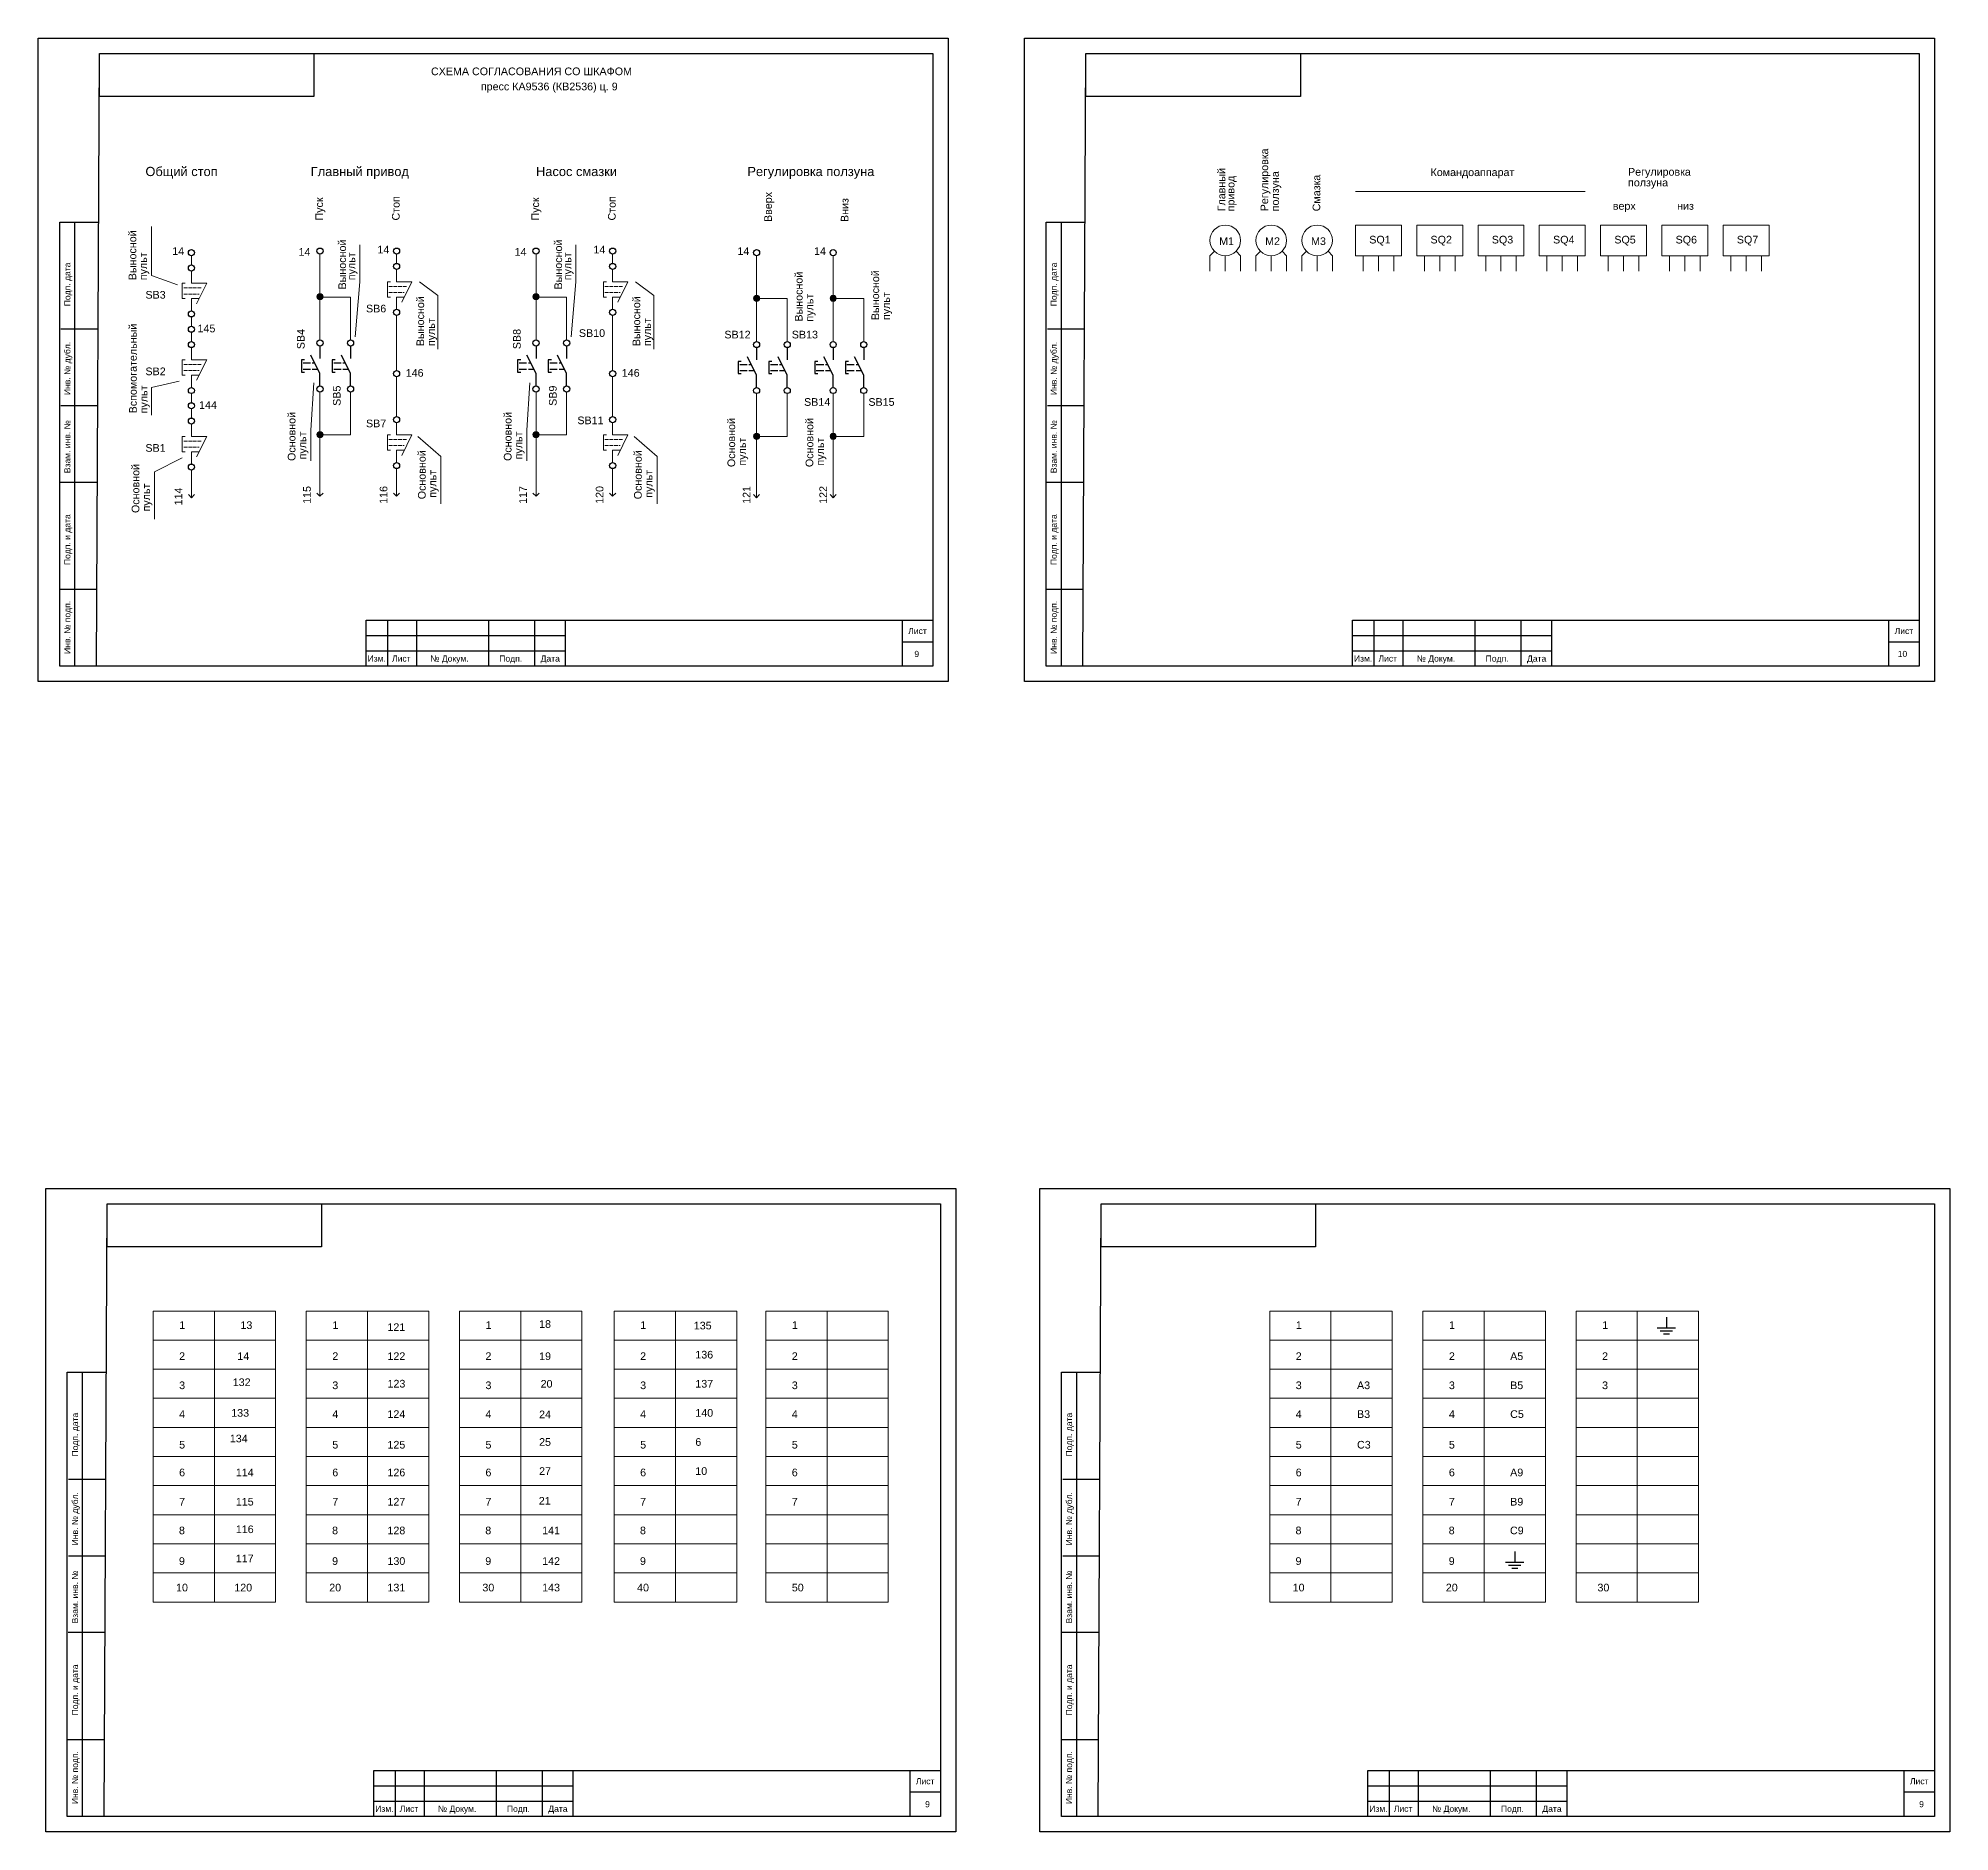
# Model space of a CAD drawing. Header units: millimetres. Extents: x 1674 to 4134, y 2914 to 4124.
# Drawn here: x 2650 to 3274, y 2914 to 3500 of the extents above; entities that cross this region are included whole.
import ezdxf

# ---------------------------------------------------------------- set-up
doc = ezdxf.new("R2010")
doc.units = ezdxf.units.MM
doc.linetypes.add('ACAD_ISO02W100', pattern=[15, 12, -3])
doc.layers.add('Аппаратура', color=7, linetype='Continuous', lineweight=20)
doc.layers.add('Рамки', color=7, linetype='Continuous', lineweight=25)
doc.styles.get("Standard").update_dxf_attribs({"font": 'arial.ttf'})

msp = doc.modelspace()

# ---------------------------------------------------------------- hatches: boundary and pattern name
at = {"layer": 'Аппаратура'}
h = msp.add_hatch(dxfattribs=at)
h.set_pattern_fill('ANGLE')
h.set_pattern_definition([(0, (-5, 5), (0, 6.985), [5.08, -1.905]), (90, (-5, 5), (-6.985, 4e-16), [5.08, -1.905])])
h.paths.add_polyline_path([(2726, 3445, 1), (2724, 3445, 1)])
h = msp.add_hatch(color=256, dxfattribs=at)
h.dxf.hatch_style = 1
h.paths.add_polyline_path([(2742.97, 3415.59, 1), (2740.97, 3415.59, 1)])
h = msp.add_hatch(color=256, dxfattribs=at)
h.dxf.hatch_style = 1
h.paths.add_polyline_path([(2813.5, 3415.59, 1), (2811.5, 3415.59, 1)])
h = msp.add_hatch(color=256, dxfattribs=at)
h.dxf.hatch_style = 1
h.paths.add_polyline_path([(2885.5, 3415.09, 1), (2883.5, 3415.09, 1)])
h = msp.add_hatch(color=256, dxfattribs=at)
h.dxf.hatch_style = 1
h.paths.add_polyline_path([(2910.5, 3415.09, 1), (2908.5, 3415.09, 1)])
h = msp.add_hatch(color=256, dxfattribs=at)
h.dxf.hatch_style = 1
h.paths.add_polyline_path([(2742.97, 3370.59, 1), (2740.97, 3370.59, 1)])
h = msp.add_hatch(color=256, dxfattribs=at)
h.dxf.hatch_style = 1
h.paths.add_polyline_path([(2813.5, 3370.59, 1), (2811.5, 3370.59, 1)])
h = msp.add_hatch(color=256, dxfattribs=at)
h.dxf.hatch_style = 1
h.paths.add_polyline_path([(2885.5, 3370.09, 1), (2883.5, 3370.09, 1)])
h = msp.add_hatch(color=256, dxfattribs=at)
h.dxf.hatch_style = 1
h.paths.add_polyline_path([(2910.5, 3370.09, 1), (2908.5, 3370.09, 1)])

# ---------------------------------------------------------------- linework, layer by layer
for p, q in [((2736.97, 3395), (2735.97, 3395)), ((2735.97, 3395), (2735.97, 3391)), ((2741.97, 3390.5), (2738.97, 3396.5)), ((2741.97, 3399.5), (2741.97, 3395.5)), ((2746.97, 3395), (2745.97, 3395)), ((2745.97, 3395), (2745.97, 3391)), ((2751.97, 3390.5), (2748.97, 3396.5)), ((2751.97, 3399.5), (2751.97, 3395.5)), ((2807.5, 3395), (2806.5, 3395)), ((2806.5, 3395), (2806.5, 3391)), ((2812.5, 3390.5), (2809.5, 3396.5)), ((2812.5, 3399.5), (2812.5, 3395.5)), ((2817.5, 3395), (2816.5, 3395)), ((2816.5, 3395), (2816.5, 3391)), ((2822.5, 3390.5), (2819.5, 3396.5)), ((2822.5, 3399.5), (2822.5, 3395.5)), ((2884.5, 3390), (2881.5, 3396)), ((2884.5, 3399), (2884.5, 3395)), ((2894.5, 3390), (2891.5, 3396)), ((2894.5, 3399), (2894.5, 3395)), ((2909.5, 3390), (2906.5, 3396)), ((2909.5, 3399), (2909.5, 3395)), ((2919.5, 3390), (2916.5, 3396)), ((2919.5, 3399), (2919.5, 3395)), ((2735.97, 3391), (2736.97, 3391)), ((2741.97, 3386.5), (2741.97, 3390.5)), ((2745.97, 3391), (2746.97, 3391)), ((2751.97, 3386.5), (2751.97, 3390.5)), ((2806.5, 3391), (2807.5, 3391)), ((2812.5, 3386.5), (2812.5, 3390.5)), ((2816.5, 3391), (2817.5, 3391)), ((2822.5, 3386.5), (2822.5, 3390.5)), ((2879.5, 3394.5), (2878.5, 3394.5)), ((2878.5, 3394.5), (2878.5, 3390.5)), ((2878.5, 3390.5), (2879.5, 3390.5)), ((2884.5, 3386), (2884.5, 3390)), ((2889.5, 3394.5), (2888.5, 3394.5)), ((2888.5, 3394.5), (2888.5, 3390.5)), ((2888.5, 3390.5), (2889.5, 3390.5)), ((2894.5, 3386), (2894.5, 3390)), ((2904.5, 3394.5), (2903.5, 3394.5)), ((2903.5, 3394.5), (2903.5, 3390.5)), ((2903.5, 3390.5), (2904.5, 3390.5)), ((2909.5, 3386), (2909.5, 3390)), ((2914.5, 3394.5), (2913.5, 3394.5)), ((2913.5, 3394.5), (2913.5, 3390.5)), ((2913.5, 3390.5), (2914.5, 3390.5)), ((2919.5, 3386), (2919.5, 3390))]:
    msp.add_line(p, q)
at = {"linetype": 'ACAD_ISO02W100', "ltscale": 0.2}
for p, q in [((2736.47, 3394), (2740.22, 3394)), ((2736.47, 3392), (2741.22, 3392)), ((2746.47, 3394), (2750.22, 3394)), ((2746.47, 3392), (2751.22, 3392)), ((2807, 3394), (2810.75, 3394)), ((2807, 3392), (2811.75, 3392)), ((2817, 3394), (2820.75, 3394)), ((2817, 3392), (2821.75, 3392)), ((2879, 3393.5), (2882.75, 3393.5)), ((2879, 3391.5), (2883.75, 3391.5)), ((2889, 3393.5), (2892.75, 3393.5)), ((2889, 3391.5), (2893.75, 3391.5)), ((2904, 3393.5), (2907.75, 3393.5)), ((2904, 3391.5), (2908.75, 3391.5)), ((2914, 3393.5), (2917.75, 3393.5)), ((2914, 3391.5), (2918.75, 3391.5))]:
    msp.add_line(p, q, dxfattribs=at)
at = {"lineweight": 25}
for p, q in [((3178.5, 3079), (3184.5, 3079)), ((3179.5, 3078), (3183.5, 3078)), ((3180.5, 3077), (3182.5, 3077)), ((3181.5, 3082.5), (3181.5, 3079)), ((3129, 3002.5), (3135, 3002.5)), ((3130, 3001.5), (3134, 3001.5)), ((3132, 3006), (3132, 3002.5)), ((3131, 3000.5), (3133, 3000.5))]:
    msp.add_line(p, q, dxfattribs=at)
for centre in [(2700, 3430), (2700, 3425), (2741.97, 3430.5), (2766.97, 3430.5), (2766.97, 3425.5), (2812.5, 3430.5), (2837.5, 3430.5), (2837.5, 3425.5), (2884.5, 3430), (2909.5, 3430), (2700, 3410), (2766.97, 3410.5), (2837.5, 3410.5), (2700, 3405), (2700, 3400), (2741.97, 3400.5), (2751.97, 3400.5), (2812.5, 3400.5), (2822.5, 3400.5), (2884.5, 3400), (2894.5, 3400), (2909.5, 3400), (2919.5, 3400), (2766.97, 3390.5), (2837.5, 3390.5), (2700, 3385), (2741.97, 3385.5), (2751.97, 3385.5), (2812.5, 3385.5), (2822.5, 3385.5), (2884.5, 3385), (2894.5, 3385), (2909.5, 3385), (2919.5, 3385), (2700, 3380), (2700, 3375), (2766.97, 3375.5), (2837.5, 3375.5), (2700, 3360), (2766.97, 3360.5), (2837.5, 3360.5)]:
    msp.add_circle(centre, 1)
at = {"layer": 'Аппаратура'}
for p, q in [((3080, 3450), (3155, 3450)), ((2687, 3438.5), (2687, 3422.5)), ((2754.97, 3432.5), (2754.97, 3420.5)), ((2825.5, 3432.5), (2825.5, 3420.5)), ((2700, 3429), (2700, 3426)), ((2741.97, 3401.5), (2741.97, 3429.5)), ((2766.97, 3429.5), (2766.97, 3426.5)), ((2812.5, 3401.5), (2812.5, 3429.5)), ((2837.5, 3429.5), (2837.5, 3426.5)), ((2884.5, 3429), (2884.5, 3401)), ((2909.5, 3429), (2909.5, 3401)), ((3032.5, 3429), (3033.96, 3430.46)), ((3032.5, 3429), (3032.5, 3424)), ((3037.5, 3429), (3037.5, 3424)), ((3041.04, 3430.46), (3042.5, 3429)), ((3042.5, 3429), (3042.5, 3424)), ((3047.5, 3429), (3048.96, 3430.46)), ((3047.5, 3429), (3047.5, 3424)), ((3052.5, 3429), (3052.5, 3424)), ((3056.04, 3430.46), (3057.5, 3429)), ((3057.5, 3429), (3057.5, 3424)), ((3062.5, 3429), (3063.96, 3430.46)), ((3062.5, 3429), (3062.5, 3424)), ((3067.5, 3429), (3067.5, 3424)), ((3071.04, 3430.46), (3072.5, 3429)), ((3072.5, 3429), (3072.5, 3424)), ((3082.5, 3429), (3082.5, 3424)), ((3087.5, 3429), (3087.5, 3424)), ((3092.5, 3429), (3092.5, 3424)), ((3102.5, 3429), (3102.5, 3424)), ((3107.5, 3429), (3107.5, 3424)), ((3112.5, 3429), (3112.5, 3424)), ((3122.5, 3429), (3122.5, 3424)), ((3127.5, 3429), (3127.5, 3424)), ((3132.5, 3429), (3132.5, 3424)), ((3142.5, 3429), (3142.5, 3424)), ((3147.5, 3429), (3147.5, 3424)), ((3152.5, 3429), (3152.5, 3424)), ((3162.5, 3429), (3162.5, 3424)), ((3167.5, 3429), (3167.5, 3424)), ((3172.5, 3429), (3172.5, 3424)), ((3182.5, 3429), (3182.5, 3424)), ((3187.5, 3429), (3187.5, 3424)), ((3192.5, 3429), (3192.5, 3424)), ((3202.5, 3429), (3202.5, 3424)), ((3207.5, 3429), (3207.5, 3424)), ((3212.5, 3429), (3212.5, 3424)), ((2687, 3422.5), (2695.5, 3419.5)), ((2698, 3420), (2697, 3420)), ((2697, 3420), (2697, 3415)), ((2700, 3424), (2700, 3420)), ((2700, 3420), (2705, 3420)), ((2705, 3420), (2701.67, 3413.33)), ((2754.97, 3420.5), (2753.47, 3402.5)), ((2764.97, 3420.5), (2763.97, 3420.5)), ((2763.97, 3420.5), (2763.97, 3415.5)), ((2766.97, 3424.5), (2766.97, 3420.5)), ((2766.97, 3420.5), (2771.97, 3420.5)), ((2771.97, 3420.5), (2768.64, 3413.83)), ((2774.47, 3420.5), (2780.47, 3416)), ((2825.5, 3420.5), (2824, 3402.5)), ((2835.5, 3420.5), (2834.5, 3420.5)), ((2834.5, 3420.5), (2834.5, 3415.5)), ((2837.5, 3424.5), (2837.5, 3420.5)), ((2837.5, 3420.5), (2842.5, 3420.5)), ((2842.5, 3420.5), (2839.17, 3413.83)), ((2845, 3420.5), (2851, 3416)), ((2697, 3415), (2698, 3415)), ((2700, 3411), (2700, 3415)), ((2700, 3415), (2702.5, 3415)), ((2751.98, 3415.5), (2741.97, 3415.5)), ((2751.97, 3401.5), (2751.97, 3415.5)), ((2763.97, 3415.5), (2764.97, 3415.5)), ((2766.97, 3411.5), (2766.97, 3415.5)), ((2766.97, 3415.5), (2769.47, 3415.5)), ((2780.47, 3416), (2780.47, 3398.5)), ((2822.5, 3415.5), (2812.5, 3415.5)), ((2822.5, 3401.5), (2822.5, 3415.5)), ((2834.5, 3415.5), (2835.5, 3415.5)), ((2837.5, 3411.5), (2837.5, 3415.5)), ((2837.5, 3415.5), (2840, 3415.5)), ((2851, 3416), (2851, 3398.5)), ((2894.5, 3415), (2884, 3415)), ((2894.5, 3401), (2894.5, 3415)), ((2919.5, 3415), (2909, 3415)), ((2919.5, 3401), (2919.5, 3415)), ((2700, 3409), (2700, 3406)), ((2766.97, 3409.5), (2766.97, 3391.5)), ((2837.5, 3409.5), (2837.5, 3391.5)), ((2700, 3404), (2700, 3401)), ((2698, 3395), (2697, 3395)), ((2697, 3395), (2697, 3390)), ((2700, 3399), (2700, 3395)), ((2700, 3395), (2705, 3395)), ((2705, 3395), (2701.67, 3388.33)), ((2697, 3390), (2698, 3390)), ((2700, 3386), (2700, 3390)), ((2700, 3390), (2702.5, 3390)), ((2766.97, 3389.5), (2766.97, 3376.5)), ((2837.5, 3389.5), (2837.5, 3376.5)), ((2696, 3388), (2687, 3386)), ((2687, 3386), (2687, 3377)), ((2700, 3384), (2700, 3381)), ((2738.97, 3372), (2739.97, 3387.5)), ((2741.97, 3384.5), (2741.97, 3350.5)), ((2751.97, 3370.5), (2751.97, 3384.5)), ((2809.5, 3372), (2810.5, 3387.5)), ((2812.5, 3384.5), (2812.5, 3350.5)), ((2822.5, 3370.5), (2822.5, 3384.5)), ((2884.5, 3384), (2884.5, 3350)), ((2894.5, 3370), (2894.5, 3384)), ((2909.5, 3384), (2909.5, 3350)), ((2919.5, 3370), (2919.5, 3384)), ((2700, 3379), (2700, 3376)), ((2698, 3370), (2697, 3370)), ((2697, 3370), (2697, 3365)), ((2700, 3374), (2700, 3370)), ((2700, 3370), (2705, 3370)), ((2705, 3370), (2701.67, 3363.33)), ((2738.97, 3362), (2738.97, 3372)), ((2741.97, 3370.5), (2741.97, 3370.5)), ((2741.97, 3370.5), (2751.97, 3370.5)), ((2764.97, 3370.5), (2763.97, 3370.5)), ((2763.97, 3370.5), (2763.97, 3365.5)), ((2766.97, 3374.5), (2766.97, 3370.5)), ((2766.97, 3370.5), (2771.97, 3370.5)), ((2771.97, 3370.5), (2768.64, 3363.83)), ((2773.97, 3370), (2781.47, 3363.5)), ((2809.5, 3362), (2809.5, 3372)), ((2812.5, 3370.5), (2812.5, 3370.5)), ((2812.5, 3370.5), (2822.5, 3370.5)), ((2835.5, 3370.5), (2834.5, 3370.5)), ((2834.5, 3370.5), (2834.5, 3365.5)), ((2837.5, 3374.5), (2837.5, 3370.5)), ((2837.5, 3370.5), (2842.5, 3370.5)), ((2842.5, 3370.5), (2839.17, 3363.83)), ((2844.5, 3370), (2852, 3363.5)), ((2884.5, 3370), (2894.5, 3370)), ((2884.5, 3370), (2884.5, 3370)), ((2909.5, 3370), (2919.5, 3370)), ((2909.5, 3370), (2909.5, 3370)), ((2697, 3365), (2698, 3365)), ((2700, 3361), (2700, 3365)), ((2700, 3365), (2702.5, 3365)), ((2763.97, 3365.5), (2764.97, 3365.5)), ((2766.97, 3361.5), (2766.97, 3365.5)), ((2766.97, 3365.5), (2769.47, 3365.5)), ((2781.47, 3363.5), (2781.47, 3348)), ((2834.5, 3365.5), (2835.5, 3365.5)), ((2837.5, 3361.5), (2837.5, 3365.5)), ((2837.5, 3365.5), (2840, 3365.5)), ((2852, 3363.5), (2852, 3348)), ((2697, 3363), (2688, 3358.5)), ((2688, 3358.5), (2688, 3343)), ((2700, 3359), (2700, 3350)), ((2766.97, 3359.5), (2766.97, 3350.5)), ((2837.5, 3359.5), (2837.5, 3350.5)), ((2699, 3351), (2700, 3350)), ((2700, 3350), (2701, 3351)), ((2740.97, 3351.5), (2741.97, 3350.5)), ((2741.97, 3350.5), (2742.97, 3351.5)), ((2765.97, 3351.5), (2766.97, 3350.5)), ((2766.97, 3350.5), (2767.97, 3351.5)), ((2811.5, 3351.5), (2812.5, 3350.5)), ((2812.5, 3350.5), (2813.5, 3351.5)), ((2836.5, 3351.5), (2837.5, 3350.5)), ((2837.5, 3350.5), (2838.5, 3351.5)), ((2883.5, 3351), (2884.5, 3350)), ((2884.5, 3350), (2885.5, 3351)), ((2908.5, 3351), (2909.5, 3350)), ((2909.5, 3350), (2910.5, 3351))]:
    msp.add_line(p, q, dxfattribs=at)
at = {"layer": 'Аппаратура', "linetype": 'ACAD_ISO02W100', "ltscale": 0.1}
for p, q in [((2697.5, 3418.5), (2703.5, 3418.5)), ((2697.5, 3416.5), (2702.5, 3416.5)), ((2764.47, 3419), (2770.47, 3419)), ((2764.47, 3417), (2769.47, 3417)), ((2835, 3419), (2841, 3419)), ((2835, 3417), (2840, 3417)), ((2697.5, 3393.5), (2703.5, 3393.5)), ((2697.5, 3391.5), (2702.5, 3391.5)), ((2697.5, 3368.5), (2703.5, 3368.5)), ((2697.5, 3366.5), (2702.5, 3366.5)), ((2764.47, 3369), (2770.47, 3369)), ((2764.47, 3367), (2769.47, 3367)), ((2835, 3369), (2841, 3369)), ((2835, 3367), (2840, 3367))]:
    msp.add_line(p, q, dxfattribs=at)
at = {"layer": 'Аппаратура'}
for points in [[(3080, 3439), (3095, 3439), (3095, 3429), (3080, 3429)], [(3100, 3439), (3115, 3439), (3115, 3429), (3100, 3429)], [(3120, 3439), (3135, 3439), (3135, 3429), (3120, 3429)], [(3140, 3439), (3155, 3439), (3155, 3429), (3140, 3429)], [(3160, 3439), (3175, 3439), (3175, 3429), (3160, 3429)], [(3180, 3439), (3195, 3439), (3195, 3429), (3180, 3429)], [(3200, 3439), (3215, 3439), (3215, 3429), (3200, 3429)], [(2687.5, 3084.5), (2707.5, 3084.5), (2707.5, 3075), (2687.5, 3075)], [(2707.5, 3084.5), (2727.5, 3084.5), (2727.5, 3075), (2707.5, 3075)], [(2737.5, 3084.5), (2757.5, 3084.5), (2757.5, 3075), (2737.5, 3075)], [(2757.5, 3084.5), (2777.5, 3084.5), (2777.5, 3075), (2757.5, 3075)], [(2787.5, 3084.5), (2807.5, 3084.5), (2807.5, 3075), (2787.5, 3075)], [(2807.5, 3084.5), (2827.5, 3084.5), (2827.5, 3075), (2807.5, 3075)], [(2838, 3084.5), (2858, 3084.5), (2858, 3075), (2838, 3075)], [(2858, 3084.5), (2878, 3084.5), (2878, 3075), (2858, 3075)], [(2887.5, 3084.5), (2907.5, 3084.5), (2907.5, 3075), (2887.5, 3075)], [(2907.5, 3084.5), (2927.5, 3084.5), (2927.5, 3075), (2907.5, 3075)], [(3052, 3084.5), (3072, 3084.5), (3072, 3075), (3052, 3075)], [(3072, 3084.5), (3092, 3084.5), (3092, 3075), (3072, 3075)], [(3102, 3084.5), (3122, 3084.5), (3122, 3075), (3102, 3075)], [(3122, 3084.5), (3142, 3084.5), (3142, 3075), (3122, 3075)], [(3152, 3084.5), (3172, 3084.5), (3172, 3075), (3152, 3075)], [(3172, 3084.5), (3192, 3084.5), (3192, 3075), (3172, 3075)], [(2687.5, 3075), (2707.5, 3075), (2707.5, 3065.5), (2687.5, 3065.5)], [(2707.5, 3075), (2727.5, 3075), (2727.5, 3065.5), (2707.5, 3065.5)], [(2737.5, 3075), (2757.5, 3075), (2757.5, 3065.5), (2737.5, 3065.5)], [(2757.5, 3075), (2777.5, 3075), (2777.5, 3065.5), (2757.5, 3065.5)], [(2787.5, 3075), (2807.5, 3075), (2807.5, 3065.5), (2787.5, 3065.5)], [(2807.5, 3075), (2827.5, 3075), (2827.5, 3065.5), (2807.5, 3065.5)], [(2838, 3075), (2858, 3075), (2858, 3065.5), (2838, 3065.5)], [(2858, 3075), (2878, 3075), (2878, 3065.5), (2858, 3065.5)], [(2887.5, 3075), (2907.5, 3075), (2907.5, 3065.5), (2887.5, 3065.5)], [(2907.5, 3075), (2927.5, 3075), (2927.5, 3065.5), (2907.5, 3065.5)], [(3052, 3075), (3072, 3075), (3072, 3065.5), (3052, 3065.5)], [(3072, 3075), (3092, 3075), (3092, 3065.5), (3072, 3065.5)], [(3102, 3075), (3122, 3075), (3122, 3065.5), (3102, 3065.5)], [(3122, 3075), (3142, 3075), (3142, 3065.5), (3122, 3065.5)], [(3152, 3075), (3172, 3075), (3172, 3065.5), (3152, 3065.5)], [(3172, 3075), (3192, 3075), (3192, 3065.5), (3172, 3065.5)], [(2687.5, 3065.5), (2707.5, 3065.5), (2707.5, 3056), (2687.5, 3056)], [(2707.5, 3065.5), (2727.5, 3065.5), (2727.5, 3056), (2707.5, 3056)], [(2737.5, 3065.5), (2757.5, 3065.5), (2757.5, 3056), (2737.5, 3056)], [(2757.5, 3065.5), (2777.5, 3065.5), (2777.5, 3056), (2757.5, 3056)], [(2787.5, 3065.5), (2807.5, 3065.5), (2807.5, 3056), (2787.5, 3056)], [(2807.5, 3065.5), (2827.5, 3065.5), (2827.5, 3056), (2807.5, 3056)], [(2838, 3065.5), (2858, 3065.5), (2858, 3056), (2838, 3056)], [(2858, 3065.5), (2878, 3065.5), (2878, 3056), (2858, 3056)], [(2887.5, 3065.5), (2907.5, 3065.5), (2907.5, 3056), (2887.5, 3056)], [(2907.5, 3065.5), (2927.5, 3065.5), (2927.5, 3056), (2907.5, 3056)], [(3052, 3065.5), (3072, 3065.5), (3072, 3056), (3052, 3056)], [(3072, 3065.5), (3092, 3065.5), (3092, 3056), (3072, 3056)], [(3102, 3065.5), (3122, 3065.5), (3122, 3056), (3102, 3056)], [(3122, 3065.5), (3142, 3065.5), (3142, 3056), (3122, 3056)], [(3152, 3065.5), (3172, 3065.5), (3172, 3056), (3152, 3056)], [(3172, 3065.5), (3192, 3065.5), (3192, 3056), (3172, 3056)], [(2687.5, 3056), (2707.5, 3056), (2707.5, 3046.5), (2687.5, 3046.5)], [(2707.5, 3056), (2727.5, 3056), (2727.5, 3046.5), (2707.5, 3046.5)], [(2737.5, 3056), (2757.5, 3056), (2757.5, 3046.5), (2737.5, 3046.5)], [(2757.5, 3056), (2777.5, 3056), (2777.5, 3046.5), (2757.5, 3046.5)], [(2787.5, 3056), (2807.5, 3056), (2807.5, 3046.5), (2787.5, 3046.5)], [(2807.5, 3056), (2827.5, 3056), (2827.5, 3046.5), (2807.5, 3046.5)], [(2838, 3056), (2858, 3056), (2858, 3046.5), (2838, 3046.5)], [(2858, 3056), (2878, 3056), (2878, 3046.5), (2858, 3046.5)], [(2887.5, 3056), (2907.5, 3056), (2907.5, 3046.5), (2887.5, 3046.5)], [(2907.5, 3056), (2927.5, 3056), (2927.5, 3046.5), (2907.5, 3046.5)], [(3052, 3056), (3072, 3056), (3072, 3046.5), (3052, 3046.5)], [(3072, 3056), (3092, 3056), (3092, 3046.5), (3072, 3046.5)], [(3102, 3056), (3122, 3056), (3122, 3046.5), (3102, 3046.5)], [(3122, 3056), (3142, 3056), (3142, 3046.5), (3122, 3046.5)], [(3152, 3056), (3172, 3056), (3172, 3046.5), (3152, 3046.5)], [(3172, 3056), (3192, 3056), (3192, 3046.5), (3172, 3046.5)], [(2687.5, 3046.5), (2707.5, 3046.5), (2707.5, 3037), (2687.5, 3037)], [(2707.5, 3046.5), (2727.5, 3046.5), (2727.5, 3037), (2707.5, 3037)], [(2737.5, 3046.5), (2757.5, 3046.5), (2757.5, 3037), (2737.5, 3037)], [(2757.5, 3046.5), (2777.5, 3046.5), (2777.5, 3037), (2757.5, 3037)], [(2787.5, 3046.5), (2807.5, 3046.5), (2807.5, 3037), (2787.5, 3037)], [(2807.5, 3046.5), (2827.5, 3046.5), (2827.5, 3037), (2807.5, 3037)], [(2838, 3046.5), (2858, 3046.5), (2858, 3037), (2838, 3037)], [(2858, 3046.5), (2878, 3046.5), (2878, 3037), (2858, 3037)], [(2887.5, 3046.5), (2907.5, 3046.5), (2907.5, 3037), (2887.5, 3037)], [(2907.5, 3046.5), (2927.5, 3046.5), (2927.5, 3037), (2907.5, 3037)], [(3052, 3046.5), (3072, 3046.5), (3072, 3037), (3052, 3037)], [(3072, 3046.5), (3092, 3046.5), (3092, 3037), (3072, 3037)], [(3102, 3046.5), (3122, 3046.5), (3122, 3037), (3102, 3037)], [(3122, 3046.5), (3142, 3046.5), (3142, 3037), (3122, 3037)], [(3152, 3046.5), (3172, 3046.5), (3172, 3037), (3152, 3037)], [(3172, 3046.5), (3192, 3046.5), (3192, 3037), (3172, 3037)], [(2687.5, 3037), (2707.5, 3037), (2707.5, 3027.5), (2687.5, 3027.5)], [(2707.5, 3037), (2727.5, 3037), (2727.5, 3027.5), (2707.5, 3027.5)], [(2737.5, 3037), (2757.5, 3037), (2757.5, 3027.5), (2737.5, 3027.5)], [(2757.5, 3037), (2777.5, 3037), (2777.5, 3027.5), (2757.5, 3027.5)], [(2787.5, 3037), (2807.5, 3037), (2807.5, 3027.5), (2787.5, 3027.5)], [(2807.5, 3037), (2827.5, 3037), (2827.5, 3027.5), (2807.5, 3027.5)], [(2838, 3037), (2858, 3037), (2858, 3027.5), (2838, 3027.5)], [(2858, 3037), (2878, 3037), (2878, 3027.5), (2858, 3027.5)], [(2887.5, 3037), (2907.5, 3037), (2907.5, 3027.5), (2887.5, 3027.5)], [(2907.5, 3037), (2927.5, 3037), (2927.5, 3027.5), (2907.5, 3027.5)], [(3052, 3037), (3072, 3037), (3072, 3027.5), (3052, 3027.5)], [(3072, 3037), (3092, 3037), (3092, 3027.5), (3072, 3027.5)], [(3102, 3037), (3122, 3037), (3122, 3027.5), (3102, 3027.5)], [(3122, 3037), (3142, 3037), (3142, 3027.5), (3122, 3027.5)], [(3152, 3037), (3172, 3037), (3172, 3027.5), (3152, 3027.5)], [(3172, 3037), (3192, 3037), (3192, 3027.5), (3172, 3027.5)], [(2687.5, 3027.5), (2707.5, 3027.5), (2707.5, 3018), (2687.5, 3018)], [(2707.5, 3027.5), (2727.5, 3027.5), (2727.5, 3018), (2707.5, 3018)], [(2737.5, 3027.5), (2757.5, 3027.5), (2757.5, 3018), (2737.5, 3018)], [(2757.5, 3027.5), (2777.5, 3027.5), (2777.5, 3018), (2757.5, 3018)], [(2787.5, 3027.5), (2807.5, 3027.5), (2807.5, 3018), (2787.5, 3018)], [(2807.5, 3027.5), (2827.5, 3027.5), (2827.5, 3018), (2807.5, 3018)], [(2838, 3027.5), (2858, 3027.5), (2858, 3018), (2838, 3018)], [(2858, 3027.5), (2878, 3027.5), (2878, 3018), (2858, 3018)], [(2887.5, 3027.5), (2907.5, 3027.5), (2907.5, 3018), (2887.5, 3018)], [(2907.5, 3027.5), (2927.5, 3027.5), (2927.5, 3018), (2907.5, 3018)], [(3052, 3027.5), (3072, 3027.5), (3072, 3018), (3052, 3018)], [(3072, 3027.5), (3092, 3027.5), (3092, 3018), (3072, 3018)], [(3102, 3027.5), (3122, 3027.5), (3122, 3018), (3102, 3018)], [(3122, 3027.5), (3142, 3027.5), (3142, 3018), (3122, 3018)], [(3152, 3027.5), (3172, 3027.5), (3172, 3018), (3152, 3018)], [(3172, 3027.5), (3192, 3027.5), (3192, 3018), (3172, 3018)], [(2687.5, 3018), (2707.5, 3018), (2707.5, 3008.5), (2687.5, 3008.5)], [(2707.5, 3018), (2727.5, 3018), (2727.5, 3008.5), (2707.5, 3008.5)], [(2737.5, 3018), (2757.5, 3018), (2757.5, 3008.5), (2737.5, 3008.5)], [(2757.5, 3018), (2777.5, 3018), (2777.5, 3008.5), (2757.5, 3008.5)], [(2787.5, 3018), (2807.5, 3018), (2807.5, 3008.5), (2787.5, 3008.5)], [(2807.5, 3018), (2827.5, 3018), (2827.5, 3008.5), (2807.5, 3008.5)], [(2838, 3018), (2858, 3018), (2858, 3008.5), (2838, 3008.5)], [(2858, 3018), (2878, 3018), (2878, 3008.5), (2858, 3008.5)], [(2887.5, 3018), (2907.5, 3018), (2907.5, 3008.5), (2887.5, 3008.5)], [(2907.5, 3018), (2927.5, 3018), (2927.5, 3008.5), (2907.5, 3008.5)], [(3052, 3018), (3072, 3018), (3072, 3008.5), (3052, 3008.5)], [(3072, 3018), (3092, 3018), (3092, 3008.5), (3072, 3008.5)], [(3102, 3018), (3122, 3018), (3122, 3008.5), (3102, 3008.5)], [(3122, 3018), (3142, 3018), (3142, 3008.5), (3122, 3008.5)], [(3152, 3018), (3172, 3018), (3172, 3008.5), (3152, 3008.5)], [(3172, 3018), (3192, 3018), (3192, 3008.5), (3172, 3008.5)], [(2687.5, 3008.5), (2707.5, 3008.5), (2707.5, 2999), (2687.5, 2999)], [(2707.5, 3008.5), (2727.5, 3008.5), (2727.5, 2999), (2707.5, 2999)], [(2737.5, 3008.5), (2757.5, 3008.5), (2757.5, 2999), (2737.5, 2999)], [(2757.5, 3008.5), (2777.5, 3008.5), (2777.5, 2999), (2757.5, 2999)], [(2787.5, 3008.5), (2807.5, 3008.5), (2807.5, 2999), (2787.5, 2999)], [(2807.5, 3008.5), (2827.5, 3008.5), (2827.5, 2999), (2807.5, 2999)], [(2838, 3008.5), (2858, 3008.5), (2858, 2999), (2838, 2999)], [(2858, 3008.5), (2878, 3008.5), (2878, 2999), (2858, 2999)], [(2887.5, 3008.5), (2907.5, 3008.5), (2907.5, 2999), (2887.5, 2999)], [(2907.5, 3008.5), (2927.5, 3008.5), (2927.5, 2999), (2907.5, 2999)], [(3052, 3008.5), (3072, 3008.5), (3072, 2999), (3052, 2999)], [(3072, 3008.5), (3092, 3008.5), (3092, 2999), (3072, 2999)], [(3102, 3008.5), (3122, 3008.5), (3122, 2999), (3102, 2999)], [(3122, 3008.5), (3142, 3008.5), (3142, 2999), (3122, 2999)], [(3152, 3008.5), (3172, 3008.5), (3172, 2999), (3152, 2999)], [(3172, 3008.5), (3192, 3008.5), (3192, 2999), (3172, 2999)], [(2687.5, 2999), (2707.5, 2999), (2707.5, 2989.5), (2687.5, 2989.5)], [(2707.5, 2999), (2727.5, 2999), (2727.5, 2989.5), (2707.5, 2989.5)], [(2737.5, 2999), (2757.5, 2999), (2757.5, 2989.5), (2737.5, 2989.5)], [(2757.5, 2999), (2777.5, 2999), (2777.5, 2989.5), (2757.5, 2989.5)], [(2787.5, 2999), (2807.5, 2999), (2807.5, 2989.5), (2787.5, 2989.5)], [(2807.5, 2999), (2827.5, 2999), (2827.5, 2989.5), (2807.5, 2989.5)], [(2838, 2999), (2858, 2999), (2858, 2989.5), (2838, 2989.5)], [(2858, 2999), (2878, 2999), (2878, 2989.5), (2858, 2989.5)], [(2887.5, 2999), (2907.5, 2999), (2907.5, 2989.5), (2887.5, 2989.5)], [(2907.5, 2999), (2927.5, 2999), (2927.5, 2989.5), (2907.5, 2989.5)], [(3052, 2999), (3072, 2999), (3072, 2989.5), (3052, 2989.5)], [(3072, 2999), (3092, 2999), (3092, 2989.5), (3072, 2989.5)], [(3102, 2999), (3122, 2999), (3122, 2989.5), (3102, 2989.5)], [(3122, 2999), (3142, 2999), (3142, 2989.5), (3122, 2989.5)], [(3152, 2999), (3172, 2999), (3172, 2989.5), (3152, 2989.5)], [(3172, 2999), (3192, 2999), (3192, 2989.5), (3172, 2989.5)]]:
    msp.add_lwpolyline(points, close=True, dxfattribs=at)
for centre, radius in [((3037.5, 3434), 5), ((3052.5, 3434), 5), ((3067.5, 3434), 5), ((2741.97, 3415.59), 1), ((2812.5, 3415.59), 1), ((2884.5, 3415.09), 1), ((2909.5, 3415.09), 1), ((2741.97, 3370.59), 1), ((2812.5, 3370.59), 1), ((2884.5, 3370.09), 1), ((2909.5, 3370.09), 1)]:
    msp.add_circle(centre, radius, dxfattribs=at)
at = {"layer": 'Рамки'}
for p, q in [((2669, 3295), (2670, 3495)), ((2670, 3495), (2942, 3495)), ((2942, 3495), (2942, 3295)), ((2991, 3295), (2992, 3495)), ((2992, 3495), (3264, 3495)), ((3264, 3495), (3264, 3295)), ((2657, 3440), (2669.72, 3440)), ((2657, 3295), (2657, 3440)), ((2662, 3295), (2662, 3440)), ((2979, 3440), (2991.72, 3440)), ((2979, 3295), (2979, 3440)), ((2984, 3295), (2984, 3440)), ((2669.42, 3405), (2657.42, 3405)), ((2991.42, 3405), (2979.42, 3405)), ((2669.42, 3380), (2657.42, 3380)), ((2991.42, 3380), (2979.42, 3380)), ((2669.3, 3355), (2657.3, 3355)), ((2991.3, 3355), (2979.3, 3355)), ((2669.12, 3320), (2657.12, 3320)), ((2669.12, 3320), (2657.12, 3320)), ((2669.12, 3320), (2657.12, 3320)), ((2991.12, 3320), (2979.12, 3320)), ((2991.12, 3320), (2979.12, 3320)), ((2991.12, 3320), (2979.12, 3320)), ((2764, 3310), (2764, 3295)), ((2773.5, 3310), (2773.5, 3295)), ((2797, 3310), (2797, 3295)), ((2812, 3310), (2812, 3295)), ((2932, 3310), (2932, 3295)), ((3086, 3310), (3086, 3295)), ((3095.5, 3310), (3095.5, 3295)), ((3119, 3310), (3119, 3295)), ((3134, 3310), (3134, 3295)), ((3254, 3310), (3254, 3295)), ((2757, 3305), (2822, 3305)), ((2932, 3303), (2942, 3303)), ((3079, 3305), (3144, 3305)), ((3254, 3303), (3264, 3303)), ((2669, 3295), (2657, 3295)), ((2942, 3295), (2669, 3295)), ((2757, 3300), (2822, 3300)), ((2991, 3295), (2979, 3295)), ((3264, 3295), (2991, 3295)), ((3079, 3300), (3144, 3300)), ((2671.5, 2919.5), (2672.5, 3119.5)), ((2672.5, 3119.5), (2944.5, 3119.5)), ((2944.5, 3119.5), (2944.5, 2919.5)), ((2996, 2919.5), (2997, 3119.5)), ((2997, 3119.5), (3269, 3119.5)), ((3269, 3119.5), (3269, 2919.5)), ((2659.5, 3064.5), (2672.22, 3064.5)), ((2659.5, 2919.5), (2659.5, 3064.5)), ((2664.5, 2919.5), (2664.5, 3064.5)), ((2984, 3064.5), (2996.72, 3064.5)), ((2984, 2919.5), (2984, 3064.5)), ((2989, 2919.5), (2989, 3064.5)), ((2671.92, 3029.5), (2659.92, 3029.5)), ((2996.42, 3029.5), (2984.42, 3029.5)), ((2671.92, 3004.5), (2659.92, 3004.5)), ((2996.42, 3004.5), (2984.42, 3004.5)), ((2671.8, 2979.5), (2659.8, 2979.5)), ((2996.3, 2979.5), (2984.3, 2979.5)), ((2671.62, 2944.5), (2659.62, 2944.5)), ((2671.62, 2944.5), (2659.62, 2944.5)), ((2671.62, 2944.5), (2659.62, 2944.5)), ((2996.12, 2944.5), (2984.12, 2944.5)), ((2996.12, 2944.5), (2984.12, 2944.5)), ((2996.12, 2944.5), (2984.12, 2944.5)), ((2766.5, 2934.5), (2766.5, 2919.5)), ((2776, 2934.5), (2776, 2919.5)), ((2799.5, 2934.5), (2799.5, 2919.5)), ((2814.5, 2934.5), (2814.5, 2919.5)), ((2934.5, 2934.5), (2934.5, 2919.5)), ((3091, 2934.5), (3091, 2919.5)), ((3100.5, 2934.5), (3100.5, 2919.5)), ((3124, 2934.5), (3124, 2919.5)), ((3139, 2934.5), (3139, 2919.5)), ((3259, 2934.5), (3259, 2919.5)), ((2759.5, 2929.5), (2824.5, 2929.5)), ((2934.5, 2927.5), (2944.5, 2927.5)), ((3084, 2929.5), (3149, 2929.5)), ((3259, 2927.5), (3269, 2927.5)), ((2759.5, 2924.5), (2824.5, 2924.5)), ((3084, 2924.5), (3149, 2924.5)), ((2671.5, 2919.5), (2659.5, 2919.5)), ((2944.5, 2919.5), (2671.5, 2919.5)), ((2996, 2919.5), (2984, 2919.5)), ((3269, 2919.5), (2996, 2919.5))]:
    msp.add_line(p, q, dxfattribs=at)
for points in [[(2650, 3500), (2947, 3500), (2947, 3290), (2650, 3290)], [(2670, 3495), (2740, 3495), (2740, 3481), (2670, 3481)], [(2972, 3500), (3269, 3500), (3269, 3290), (2972, 3290)], [(2992, 3495), (3062, 3495), (3062, 3481), (2992, 3481)], [(2757, 3295), (2757, 3310), (2942, 3310), (2942, 3295)], [(2757, 3310), (2822, 3310), (2822, 3295), (2757, 3295)], [(3079, 3295), (3079, 3310), (3264, 3310), (3264, 3295)], [(3079, 3310), (3144, 3310), (3144, 3295), (3079, 3295)], [(2652.5, 3124.5), (2949.5, 3124.5), (2949.5, 2914.5), (2652.5, 2914.5)], [(2977, 3124.5), (3274, 3124.5), (3274, 2914.5), (2977, 2914.5)], [(2672.5, 3119.5), (2742.5, 3119.5), (2742.5, 3105.5), (2672.5, 3105.5)], [(2997, 3119.5), (3067, 3119.5), (3067, 3105.5), (2997, 3105.5)], [(2759.5, 2919.5), (2759.5, 2934.5), (2944.5, 2934.5), (2944.5, 2919.5)], [(2759.5, 2934.5), (2824.5, 2934.5), (2824.5, 2919.5), (2759.5, 2919.5)], [(3084, 2919.5), (3084, 2934.5), (3269, 2934.5), (3269, 2919.5)], [(3084, 2934.5), (3149, 2934.5), (3149, 2919.5), (3084, 2919.5)]]:
    msp.add_lwpolyline(points, close=True, dxfattribs=at)

# ---------------------------------------------------------------- texts
for s, p in [('Регулировка', (3051.5, 3443.5)), ('Главный ', (3037.5, 3443.5)), ('привод', (3040.5, 3443.5)), ('ползуна', (3055, 3443.5)), ('Смазка', (3068.5, 3443.5)), ('Пуск', (2742.97, 3440.5)), ('Стоп', (2767.97, 3440.5)), ('Пуск', (2813.5, 3440.5)), ('Стоп', (2838.5, 3440.5)), ('Вверх', (2889.5, 3440)), ('Вниз', (2914.5, 3440)), ('SB4', (2736.97, 3398.5)), ('SB8', (2807.5, 3398.5)), ('SB5', (2748.71, 3380)), ('SB9', (2819.24, 3380)), ('114', (2697, 3347.5)), ('115', (2738.97, 3348)), ('116', (2763.97, 3348)), ('117', (2809.5, 3348)), ('120', (2834.5, 3348)), ('121', (2882.5, 3348)), ('122', (2907.5, 3348))]:
    msp.add_text(s, height=2.5, rotation=90).set_placement(p)
for s, height, p in [('Общий стоп', 3, (2685, 3455)), ('Главный привод', 3, (2738.97, 3455)), ('Насос смазки', 3, (2812.5, 3455)), ('Регулировка ползуна', 3, (2881.5, 3455)), ('Командоаппарат', 2.5, (3104.5, 3455)), ('Регулировка', 2.5, (3168.97, 3455.14)), ('Регулировка', 2.5, (3168.97, 3455.14)), ('ползуна', 2.5, (3168.97, 3451.64)), ('ползуна', 2.5, (3168.97, 3451.64)), ('верх', 2.5, (3164, 3444)), ('низ', 2.5, (3185, 3444)), ('14', 2.5, (2760.72, 3429.75)), ('14', 2.5, (2831.25, 3429.75)), ('14', 2.5, (2693.75, 3429.25)), ('14', 2.5, (2734.97, 3429)), ('14', 2.5, (2805.5, 3429)), ('14', 2.5, (2878.25, 3429.25)), ('14', 2.5, (2903.25, 3429.25)), ('145', 2.5, (2702, 3404)), ('146', 2.5, (2769.97, 3389.5)), ('146', 2.5, (2840.5, 3389.5)), ('144', 2.5, (2702.5, 3379)), ('1', 2.5, (2696.04, 3078.64)), ('13', 2.5, (2716, 3078.64)), ('1', 2.5, (2746.04, 3078.64)), ('121', 2.5, (2763.99, 3077.98)), ('1', 2.5, (2796.04, 3078.64)), ('18', 2.5, (2813.5, 3079)), ('1', 2.5, (2846.54, 3078.64)), ('135', 2.5, (2864, 3078.5)), ('1', 2.5, (2896.04, 3078.64)), ('1', 2.5, (3060.54, 3078.64)), ('1', 2.5, (3110.54, 3078.64)), ('1', 2.5, (3160.54, 3078.64)), ('2', 2.5, (2696, 3068.51)), ('14', 2.5, (2715, 3068.51)), ('2', 2.5, (2746, 3068.51)), ('122', 2.5, (2764, 3068.51)), ('2', 2.5, (2796, 3068.51)), ('19', 2.5, (2813.5, 3068.5)), ('2', 2.5, (2846.5, 3068.51)), ('136', 2.5, (2864.5, 3069)), ('2', 2.5, (2896, 3068.51)), ('2', 2.5, (3060.5, 3068.51)), ('2', 2.5, (3110.5, 3068.51)), ('A5', 2.5, (3130.5, 3068.51)), ('2', 2.5, (3160.5, 3068.51)), ('3', 2.5, (2696, 3059)), ('132', 2.5, (2713.5, 3060)), ('3', 2.5, (2746, 3059)), ('123', 2.5, (2764.01, 3059.53)), ('3', 2.5, (2796, 3059)), ('20', 2.5, (2814, 3059.5)), ('3', 2.5, (2846.5, 3059)), ('137', 2.5, (2864.5, 3059.5)), ('3', 2.5, (2896, 3059)), ('3', 2.5, (3060.5, 3059)), ('A3', 2.5, (3080.5, 3059)), ('3', 2.5, (3110.5, 3059)), ('B5', 2.5, (3130.5, 3059)), ('3', 2.5, (3160.5, 3059)), ('4', 2.5, (2696, 3049.6)), ('133', 2.5, (2713, 3050)), ('4', 2.5, (2746, 3049.6)), ('124', 2.5, (2764, 3049.6)), ('4', 2.5, (2796, 3049.6)), ('24', 2.5, (2813.5, 3049.5)), ('4', 2.5, (2846.5, 3049.6)), ('140', 2.5, (2864.5, 3050)), ('4', 2.5, (2896, 3049.6)), ('4', 2.5, (3060.5, 3049.6)), ('B3', 2.5, (3080.5, 3049.6)), ('4', 2.5, (3110.5, 3049.6)), ('C5', 2.5, (3130.5, 3049.6)), ('5', 2.5, (2696, 3039.6)), ('134', 2.5, (2712.55, 3041.64)), ('5', 2.5, (2746, 3039.6)), ('125', 2.5, (2764, 3039.6)), ('5', 2.5, (2796, 3039.6)), ('25', 2.5, (2813.5, 3040.5)), ('5', 2.5, (2846.5, 3039.6)), ('6', 2.5, (2864.5, 3040.5)), ('5', 2.5, (2896, 3039.6)), ('5', 2.5, (3060.5, 3039.6)), ('C3', 2.5, (3080.5, 3039.6)), ('5', 2.5, (3110.5, 3039.6)), ('6', 2.5, (2695.99, 3030.55)), ('114', 2.5, (2714.5, 3030.55)), ('6', 2.5, (2745.99, 3030.55)), ('126', 2.5, (2764, 3030.55)), ('6', 2.5, (2795.99, 3030.55)), ('27', 2.5, (2813.5, 3031)), ('6', 2.5, (2846.49, 3030.55)), ('10', 2.5, (2864.5, 3031)), ('6', 2.5, (2895.99, 3030.55)), ('6', 2.5, (3060.49, 3030.55)), ('6', 2.5, (3110.49, 3030.55)), ('A9', 2.5, (3130.49, 3030.55)), ('7', 2.5, (2696, 3021)), ('115', 2.5, (2714.5, 3021)), ('7', 2.5, (2746, 3021)), ('127', 2.5, (2764, 3021)), ('7', 2.5, (2796, 3021)), ('21', 2.5, (2813.41, 3021.29)), ('7', 2.5, (2846.5, 3021)), ('7', 2.5, (2896, 3021)), ('7', 2.5, (3060.5, 3021)), ('7', 2.5, (3110.5, 3021)), ('B9', 2.5, (3130.5, 3021)), ('8', 2.5, (2695.93, 3011.62)), ('116', 2.5, (2714.5, 3012)), ('8', 2.5, (2745.93, 3011.62)), ('128', 2.5, (2764, 3011.62)), ('8', 2.5, (2795.93, 3011.62)), ('141', 2.5, (2814.5, 3011.62)), ('8', 2.5, (2846.43, 3011.62)), ('8', 2.5, (3060.43, 3011.62)), ('8', 2.5, (3110.43, 3011.62)), ('C9', 2.5, (3130.43, 3011.62)), ('9', 2.5, (2695.93, 3001.62)), ('117', 2.5, (2714.48, 3002.46)), ('9', 2.5, (2745.93, 3001.62)), ('130', 2.5, (2764, 3001.62)), ('9', 2.5, (2795.93, 3001.62)), ('142', 2.5, (2814.5, 3001.62)), ('9', 2.5, (2846.43, 3001.62)), ('9', 2.5, (3060.43, 3001.62)), ('9', 2.5, (3110.43, 3001.62)), ('10', 2.5, (2694.99, 2992.97)), ('120', 2.5, (2714, 2992.97)), ('20', 2.5, (2744.99, 2992.97)), ('131', 2.5, (2764, 2992.97)), ('30', 2.5, (2794.99, 2992.97)), ('143', 2.5, (2814.5, 2992.97)), ('40', 2.5, (2845.49, 2992.97)), ('50', 2.5, (2896, 2992.97)), ('10', 2.5, (3059.49, 2992.97)), ('20', 2.5, (3109.49, 2992.97)), ('30', 2.5, (3158.99, 2992.97))]:
    msp.add_text(s, height=height).set_placement(p)
at = {"layer": 'Аппаратура'}
for s, p in [('СХЕМА СОГЛАСОВАНИЯ СО ШКАФОМ', (2778.21, 3487.94)), ('пресс КА9536 (КВ2536) ц. 9', (2794.5, 3483)), ('M1', (3035.5, 3432.5)), ('М2', (3050.5, 3432.5)), ('М3', (3065.5, 3432.5)), ('SQ1', (3084.5, 3433)), ('SQ2', (3104.5, 3433)), ('SQ3', (3124.5, 3433)), ('SQ4', (3144.5, 3433)), ('SQ5', (3164.5, 3433)), ('SQ6', (3184.5, 3433)), ('SQ7', (3204.5, 3433)), ('SB3', (2685, 3415)), ('SB6', (2757, 3410.5)), ('SB10', (2826.5, 3402.5)), ('SB12', (2874, 3402)), ('SB13', (2896, 3402)), ('SB2', (2685, 3390)), ('SB14', (2900, 3380)), ('SB15', (2921, 3380)), ('SB11', (2826, 3374)), ('SB7', (2757, 3373)), ('SB1', (2685, 3365))]:
    msp.add_text(s, height=2.5, dxfattribs=at).set_placement(p)
for s, p in [('Выносной', (2682, 3421)), ('Выносной', (2750.47, 3418)), ('Выносной', (2821, 3418)), ('пульт', (2685.5, 3421)), ('пульт', (2753.47, 3421)), ('пульт', (2824, 3421)), ('Выносной', (2899.5, 3407.5)), ('Выносной', (2924.5, 3408)), ('Выносной', (2775.97, 3399.5)), ('Выносной', (2846.5, 3399.5)), ('пульт', (2903, 3407.5)), ('пульт', (2928, 3408)), ('пульт', (2779.47, 3399.5)), ('пульт', (2850, 3399.5)), ('Вспомогательный', (2682.16, 3377.54)), ('пульт', (2685.66, 3377.54)), ('Основной', (2733.97, 3362)), ('Основной', (2804.5, 3362)), ('пульт', (2737.47, 3362.5)), ('пульт', (2808, 3362.5)), ('Основной', (2877.5, 3360)), ('Основной', (2903, 3360)), ('Основной', (2776.47, 3349.5)), ('Основной', (2847, 3349.5)), ('пульт', (2881, 3360.5)), ('пульт', (2906.5, 3360.5)), ('Основной', (2683, 3345)), ('пульт', (2779.97, 3350)), ('пульт', (2850.5, 3350)), ('пульт', (2686.5, 3345.5))]:
    msp.add_text(s, height=2.5, rotation=90, dxfattribs=at).set_placement(p)
at = {"layer": 'Рамки'}
for s, p in [('Подп. дата', (2660.5, 3412.5)), ('Подп. дата', (2982.5, 3412.5)), ('Инв. № дубл.', (2660.5, 3383.5)), ('Инв. № дубл.', (2982.5, 3383.5)), ('Взам. инв. №', (2660.5, 3358)), ('Взам. инв. №', (2982.5, 3358)), ('Подп. и дата', (2660.5, 3328)), ('Подп. и дата', (2982.5, 3328)), ('Инв. № подп.', (2660.5, 3299)), ('Инв. № подп.', (2982.5, 3299)), ('Подп. дата', (2663, 3037)), ('Подп. дата', (2987.5, 3037)), ('Инв. № дубл.', (2663, 3008)), ('Инв. № дубл.', (2987.5, 3008)), ('Взам. инв. №', (2663, 2982.5)), ('Взам. инв. №', (2987.5, 2982.5)), ('Подп. и дата', (2663, 2952.5)), ('Подп. и дата', (2987.5, 2952.5)), ('Инв. № подп.', (2663, 2923.5)), ('Инв. № подп.', (2987.5, 2923.5))]:
    msp.add_text(s, height=2, rotation=90, dxfattribs=at).set_placement(p)
for s, p in [('Лист', (2934, 3305.5)), ('Лист', (3256, 3305.5)), ('Изм.', (2757.5, 3296.5)), ('Лист', (2765.5, 3296.5)), ('№ Докум.', (2778, 3296.5)), ('Подп.', (2800.5, 3296.5)), ('Дата', (2814, 3296.5)), ('9', (2936, 3298)), ('Изм.', (3079.5, 3296.5)), ('Лист', (3087.5, 3296.5)), ('№ Докум.', (3100, 3296.5)), ('Подп.', (3122.5, 3296.5)), ('Дата', (3136, 3296.5)), ('10', (3257, 3298)), ('Лист', (2936.5, 2930)), ('Лист', (3261, 2930)), ('Изм.', (2760, 2921)), ('Лист', (2768, 2921)), ('№ Докум.', (2780.5, 2921)), ('Подп.', (2803, 2921)), ('Дата', (2816.5, 2921)), ('9', (2939.5, 2922.5)), ('Изм.', (3084.5, 2921)), ('Лист', (3092.5, 2921)), ('№ Докум.', (3105, 2921)), ('Подп.', (3127.5, 2921)), ('Дата', (3141, 2921)), ('9', (3264, 2922.5))]:
    msp.add_text(s, height=2, dxfattribs=at).set_placement(p)

doc.saveas('drawing.dxf')
